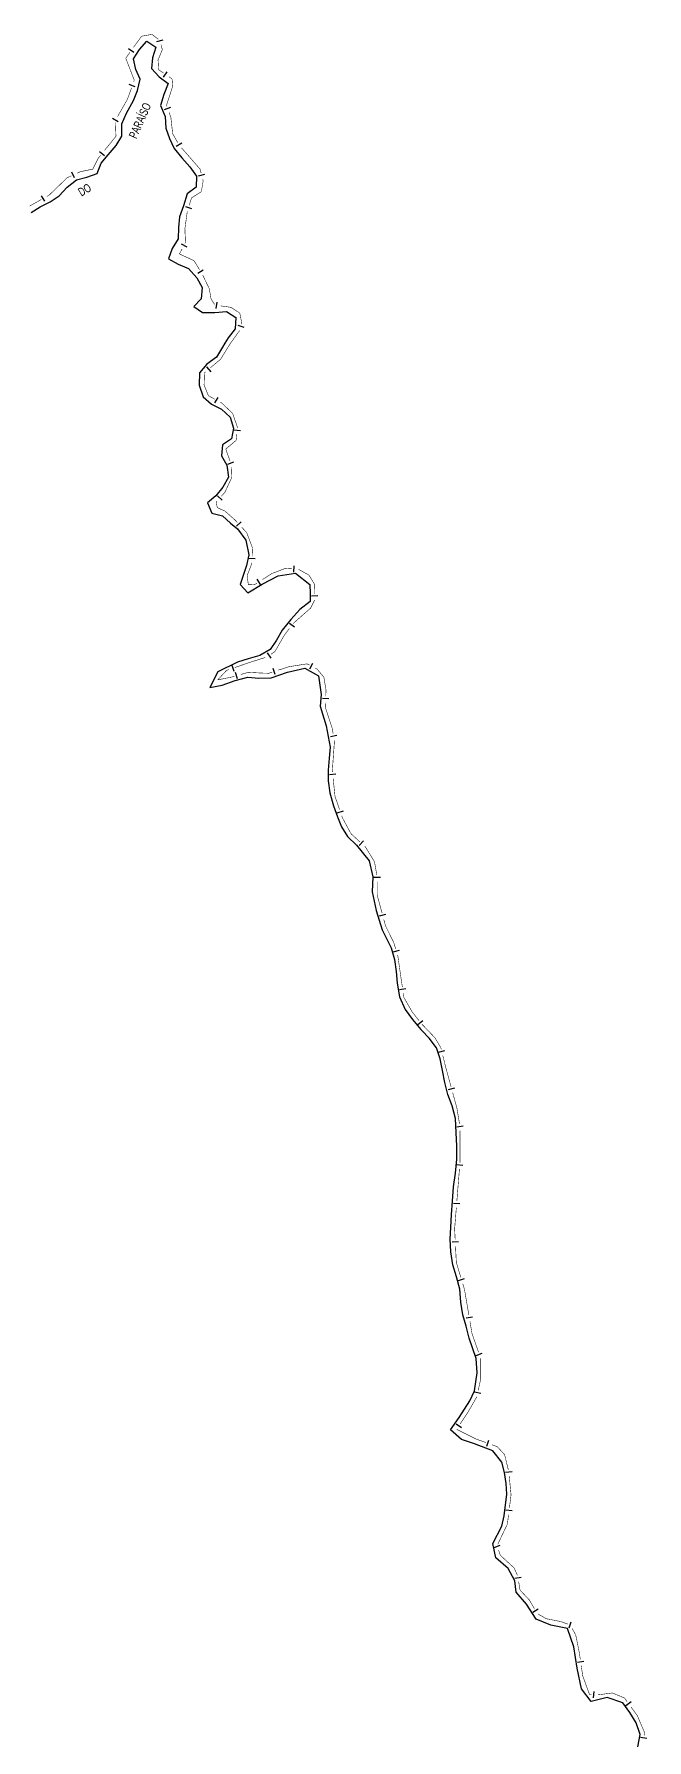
# Model space of a CAD drawing. Extents: x 212200 to 214553, y 4880545 to 4882659.
# Drawn here: x 213732 to 214018, y 4881863 to 4882659 of the extents above; entities that cross this region are included whole.
import ezdxf

# ---------------------------------------------------------------- set-up
doc = ezdxf.new("R2010")
doc.units = 0
doc.header["$LTSCALE"] = 1.5
doc.header["$MEASUREMENT"] = 0
for name, color, linetype in [('HD-CURSO-PERENE', 170, 'CONTINUOUS'), ('HD-TXT-PRAIA', 7, 'CONTINUOUS'), ('LM-LIM-SETORES-BAIRROS', 250, 'CONTINUOUS')]:
    doc.layers.add(name, color=color, linetype=linetype)
doc.styles.add('ARIAL', font='ARIAL.SHX')

msp = doc.modelspace()

# ---------------------------------------------------------------- linework, layer by layer
at = {"layer": 'HD-CURSO-PERENE', "linetype": 'Continuous'}
for points in [[(213730.156968, 4882575.574702, 2.203805), (213734.387505, 4882578.244453, 2.203805), (213739.038066, 4882580.644088, 2.203805), (213743.208606, 4882583.463875, 2.203805), (213747.069177, 4882587.373901, 2.203805), (213751.289759, 4882590.883799, 2.203805), (213756.210279, 4882592.083182, 2.203805), (213761.040821, 4882593.822673, 2.203805), (213762.911258, 4882598.643189, 2.203805), (213766.201777, 4882602.573314, 2.203805), (213769.882353, 4882606.883439, 2.203805), (213772.44283, 4882611.273765, 2.203805), (213772.503153, 4882617.074752, 2.203805), (213774.673621, 4882621.975232, 2.203805), (213777.964252, 4882627.945707, 2.203805), (213779.804678, 4882632.626204, 2.203805), (213781.095079, 4882637.776873, 2.203805), (213779.055143, 4882642.398009, 2.203805), (213777.995319, 4882647.399045, 2.203805), (213780.725802, 4882651.619314, 2.203805), (213784.136337, 4882655.639435, 2.203805), (213788.376568, 4882652.69822, 2.203805), (213786.846159, 4882647.807636, 2.203805), (213786.34584, 4882642.816861, 2.203805), (213790.015965, 4882638.895574, 2.203805), (213794.176184, 4882635.854355, 2.203805), (213792.085705, 4882630.633808, 2.203805), (213790.585287, 4882625.52318, 2.203805), (213792.725203, 4882620.371937, 2.203805), (213793.014934, 4882614.97096, 2.203805), (213794.734833, 4882610.209855, 2.203805), (213796.984787, 4882605.568681, 2.203805), (213800.514873, 4882601.167334, 2.203805), (213804.264991, 4882596.975986, 2.203805), (213807.385038, 4882592.574708, 2.203805), (213807.184744, 4882587.523874, 2.203805), (213802.954175, 4882584.284024, 2.203805), (213801.293722, 4882578.80336, 2.203805), (213799.373264, 4882573.672799, 2.203805), (213798.982953, 4882568.652002, 2.203805), (213798.862654, 4882563.371114, 2.203805), (213795.932138, 4882558.890834, 2.203805), (213794.351726, 4882554.040265, 2.203805), (213798.872007, 4882551.529078, 2.203805), (213803.682343, 4882549.537931, 2.203805), (213807.582462, 4882545.126521, 2.203805), (213810.082451, 4882540.685339, 2.203805), (213809.612113, 4882535.314495, 2.203805), (213806.101593, 4882531.734467, 2.203805), (213810.23182, 4882528.893288, 2.203805), (213815.952353, 4882528.982346, 2.203805), (213821.392884, 4882529.481522, 2.203805), (213825.693129, 4882526.700325, 2.203805), (213825.422812, 4882521.359452, 2.203805), (213822.122276, 4882517.129277, 2.203805), (213820.584643, 4882514.601786, 2.203805)], [(213820.584643, 4882514.601786, 2.203805), (213819.481794, 4882512.788973, 2.203805), (213816.631278, 4882508.168656, 2.203805), (213812.260693, 4882504.868819, 2.203805), (213808.830154, 4882500.808695, 2.203805), (213808.639821, 4882495.027734, 2.203805), (213810.5397, 4882489.616486, 2.203805), (213814.419874, 4882486.235256, 2.203805), (213819.050174, 4882483.884077, 2.203805), (213823.030338, 4882480.15277, 2.203805), (213824.620201, 4882474.961612, 2.203805), (213823.679845, 4882470.040924, 2.203805), (213819.539307, 4882467.201128, 2.203805), (213818.968977, 4882462.130352, 2.203805), (213821.508973, 4882457.759176, 2.203805), (213822.368745, 4882452.138066, 2.203805), (213819.628233, 4882447.407712, 2.203805), (213816.347714, 4882443.467583, 2.203805), (213812.567183, 4882440.157647, 2.203805), (213814.497094, 4882435.266483, 2.203805), (213819.507494, 4882434.105446, 2.203805), (213823.277655, 4882430.664224, 2.203805), (213826.506368, 4882428.070669, 2.203805), (213830.308788, 4882422.692008, 2.199958), (213831.853491, 4882415.893524, 2.199958), (213830.765832, 4882410.856082, 2.199958), (213827.811363, 4882402.024438, 2.199958), (213831.276502, 4882398.212921, 2.199958), (213837.977362, 4882402.164443, 2.199958), (213845.396861, 4882406.078387, 2.199958), (213853.504939, 4882407.37575, 2.199958), (213860.293918, 4882402.124418, 2.199958), (213860.35117, 4882397.914271, 2.199958), (213860.401868, 4882394.186116, 2.199958), (213855.618854, 4882390.323583, 2.199958), (213851.329942, 4882385.798475, 2.199958), (213847.266871, 4882380.782967, 2.199958), (213844.724133, 4882376.099719, 2.199958), (213841.723977, 4882371.660386, 2.199958), (213836.869616, 4882368.894083, 2.199958), (213831.495466, 4882367.338365, 2.199958), (213826.520844, 4882365.798281, 2.199958), (213817.27993, 4882361.356127, 2.199958), (213813.63741, 4882353.926087, 2.199958), (213819.408453, 4882355.158871, 2.199958), (213825.475555, 4882357.225019, 2.199958), (213831.359759, 4882358.884817, 2.199958), (213836.477696, 4882358.312104, 2.199958), (213842.260646, 4882358.509048, 2.199958), (213849.779896, 4882361.127281, 2.199958), (213857.842626, 4882363.012698, 2.199958), (213864.344866, 4882359.407638, 2.199958), (213865.485528, 4882350.731276, 2.199958), (213865.034076, 4882345.328499, 2.199958), (213867.818588, 4882336.176413, 2.199958), (213869.687703, 4882326.157767, 2.199958), (213869.258391, 4882321.033598, 2.199958), (213868.735343, 4882315.412495, 2.199958), (213868.756255, 4882310.403006, 2.199958), (213869.60145, 4882304.817032, 2.199958), (213871.281608, 4882298.744087, 2.199958), (213873.219205, 4882293.674218, 2.199958), (213875.009672, 4882288.944526, 2.199958), (213877.800046, 4882284.393332, 2.199958), (213882.033127, 4882280.464037, 2.199958), (213887.977437, 4882273.17025, 2.199958), (213889.71671, 4882265.712401, 2.199958), (213889.402387, 4882258.684874, 2.199958), (213891.24141, 4882249.931315, 2.199958), (213894.006574, 4882240.859107, 2.199958), (213898.145175, 4882232.489209, 2.199958), (213899.720699, 4882227.084624, 2.199958), (213900.486097, 4882221.509463, 2.199958), (213901.05204, 4882215.966317, 2.199958), (213902.091185, 4882209.641314, 2.199958), (213904.711112, 4882203.717636, 2.199958), (213908.20008, 4882199.11912, 2.199958), (213912.068065, 4882194.466747, 2.199958), (213912.53854, 4882193.96412, 2.199958)], [(214013.248205, 4881859.743295, 2.199958), (214014.410638, 4881865.407338, 2.199958), (214012.506871, 4881870.974783, 2.199958), (214009.508918, 4881875.797088, 2.199958), (214006.328379, 4881880.252876, 2.199958), (213998.998663, 4881882.741463, 2.199958), (213991.495057, 4881880.850053, 2.199958), (213986.958291, 4881886.814194, 2.199958), (213985.055424, 4881896.345222, 2.199958), (213983.435917, 4881906.361193, 2.199958), (213980.506663, 4881914.877469, 2.199958), (213972.730193, 4881916.414802, 2.199958), (213965.863013, 4881919.316701, 2.199958), (213961.383999, 4881926.286059, 2.199958), (213956.5744, 4881931.834856, 2.199958), (213955.886397, 4881937.090506, 2.199958), (213952.776229, 4881942.889975, 2.199958), (213947.053559, 4881947.870949, 2.199958), (213945.727814, 4881954.577457, 2.199958), (213949.814374, 4881962.610224, 2.199958), (213950.98121, 4881967.557188, 2.199958), (213952.237659, 4881977.602085, 2.199958), (213951.857465, 4881982.635343, 2.199958), (213951.117602, 4881987.642579, 2.199958), (213949.887886, 4881992.575396, 2.199958), (213945.66451, 4881997.854432, 2.199958), (213937.040943, 4882001.157075, 2.199958), (213930.986097, 4882003.175357, 2.199958), (213925.848653, 4882007.57888, 2.199958), (213929.879207, 4882013.30494, 2.199958), (213934.973256, 4882021.207403, 2.199958), (213937.066621, 4882025.885508, 2.199958), (213938.299441, 4882034.177914, 2.199958), (213937.871977, 4882040.834959, 2.199958), (213934.571612, 4882050.420801, 2.199958), (213933.257231, 4882056.021763, 2.199958), (213931.581243, 4882061.347755, 2.199958), (213930.718406, 4882067.232682, 2.199958), (213930.296197, 4882073.282185, 2.199958), (213928.632829, 4882078.946641, 2.199958), (213926.929601, 4882084.621482, 2.199958), (213926.01847, 4882090.716061, 2.199958), (213925.75508, 4882096.644357, 2.199958), (213925.976815, 4882102.039637, 2.199958), (213926.433461, 4882108.109597, 2.199958), (213926.791194, 4882114.300122, 2.199958), (213927.34204, 4882120.926763, 2.199958), (213928.271051, 4882127.39001, 2.199958), (213928.801076, 4882133.907328, 2.199958), (213928.868255, 4882139.971503, 2.199958), (213928.558355, 4882146.338484, 2.199958), (213928.190332, 4882152.935139, 2.199958), (213926.667985, 4882158.757423, 2.199958), (213924.622576, 4882164.087375, 2.199958), (213923.198135, 4882169.659641, 2.199958), (213922.153796, 4882175.317461, 2.199958), (213921.017195, 4882180.667548, 2.199958), (213919.380524, 4882185.913449, 2.199958), (213915.900455, 4882190.372447, 2.199958), (213912.53854, 4882193.96412, 2.199958)]]:
    msp.add_polyline3d(points, dxfattribs=at)
at = {"layer": 'LM-LIM-SETORES-BAIRROS', "const_width": 0.25}
for points in [[(213778.004721, 4882652.722741), (213781.517664, 4882657.586817)], [(213781.517664, 4882657.586817), (213781.733988, 4882657.886343)], [(213781.733988, 4882657.886343), (213786.294053, 4882658.69106)], [(213786.294053, 4882658.69106), (213786.571969, 4882658.740104)], [(213786.571969, 4882658.740104), (213789.518778, 4882656.473327)], [(213790.799865, 4882653.913244), (213791.31519, 4882651.980774)], [(213774.334724, 4882647.641207), (213776.248249, 4882650.290704)], [(213774.599946, 4882646.959206), (213774.334724, 4882647.641207)], [(213778.318943, 4882637.396071), (213774.599946, 4882646.959206)], [(213789.646227, 4882647.3421), (213789.41784, 4882646.787446)], [(213789.41784, 4882646.787446), (213789.692315, 4882642.39585)], [(213791.40995, 4882651.625426), (213789.646227, 4882647.3421)], [(213791.31519, 4882651.980774), (213791.40995, 4882651.625426)], [(213778.071755, 4882636.69945), (213778.318943, 4882637.396071)], [(213789.692315, 4882642.39585), (213789.702427, 4882642.234052)], [(213789.702427, 4882642.234052), (213792.047166, 4882640.635366)], [(213794.525848, 4882638.945356), (213795.352076, 4882638.382019)], [(213795.352076, 4882638.382019), (213795.963343, 4882637.965246)], [(213795.963343, 4882637.965246), (213796.234086, 4882634.716337)], [(213775.188485, 4882628.573871), (213777.068525, 4882633.872167)], [(213796.24793, 4882634.5502), (213793.536086, 4882626.143484)], [(213796.234086, 4882634.716337), (213796.24793, 4882634.5502)], [(213770.535677, 4882620.431457), (213775.000927, 4882628.245645)], [(213775.000927, 4882628.245645), (213775.188485, 4882628.573871)], [(213793.536086, 4882626.143484), (213793.402059, 4882625.728)], [(213793.402059, 4882625.728), (213793.58819, 4882625.196199)], [(213794.579241, 4882622.364624), (213795.239942, 4882620.476907)], [(213769.78133, 4882611.214058), (213769.531562, 4882617.70803)], [(213795.239942, 4882620.476907), (213795.394169, 4882620.036258)], [(213795.394169, 4882620.036258), (213796.226065, 4882612.549192)], [(213764.448259, 4882604.593695), (213769.466896, 4882610.823726)], [(213769.466896, 4882610.823726), (213769.78133, 4882611.214058)], [(213796.226065, 4882612.549192), (213796.24793, 4882612.352407)], [(213796.24793, 4882612.352407), (213798.653908, 4882608.196626)], [(213800.399601, 4882605.773861), (213808.942358, 4882595.974816)], [(213758.96702, 4882595.846355), (213761.373827, 4882600.659969)], [(213761.373827, 4882600.659969), (213761.528304, 4882600.968923)], [(213761.528304, 4882600.968923), (213762.566271, 4882602.257433)], [(213738.619043, 4882583.751403), (213746.340913, 4882591.211516)], [(213746.340913, 4882591.211516), (213747.014362, 4882591.862136)], [(213747.014362, 4882591.862136), (213748.892997, 4882592.716061)], [(213751.624096, 4882593.957469), (213752.534463, 4882594.371272)], [(213752.534463, 4882594.371272), (213753.275278, 4882594.708007)], [(213753.275278, 4882594.708007), (213758.36081, 4882595.725113)], [(213758.36081, 4882595.725113), (213758.96702, 4882595.846355)], [(213808.942358, 4882595.974816), (213809.05435, 4882595.846355)], [(213809.05435, 4882595.846355), (213809.519965, 4882594.077018)], [(213810.477285, 4882590.4392), (213809.780509, 4882586.25854)], [(213810.283444, 4882591.175795), (213810.477285, 4882590.4392)], [(213729.512256, 4882578.628835), (213734.90341, 4882581.66136)], [(213737.518137, 4882583.132144), (213738.389713, 4882583.622405)], [(213738.389713, 4882583.622405), (213738.619043, 4882583.751403)], [(213805.07013, 4882582.470761), (213803.955699, 4882578.968263)], [(213805.345288, 4882582.642735), (213805.07013, 4882582.470761)], [(213809.623524, 4882585.316632), (213805.345288, 4882582.642735)], [(213809.780509, 4882586.25854), (213809.623524, 4882585.316632)], [(213803.06363, 4882576.105515), (213801.970531, 4882568.180546)], [(213801.970531, 4882568.180546), (213801.939672, 4882567.956819)], [(213801.939672, 4882567.956819), (213802.201863, 4882562.18862)], [(213800.590992, 4882558.592695), (213799.659499, 4882556.822858)], [(213802.224259, 4882561.695903), (213801.988231, 4882561.247449)], [(213802.201863, 4882562.18862), (213802.224259, 4882561.695903)], [(213799.659499, 4882556.822858), (213799.378388, 4882556.288748)], [(213799.378388, 4882556.288748), (213806.102222, 4882553.206991)], [(213806.102222, 4882553.206991), (213806.208479, 4882553.15829)], [(213806.208479, 4882553.15829), (213808.747439, 4882548.98714)], [(213810.287779, 4882546.413981), (213813.307968, 4882540.099041)], [(213813.307968, 4882540.099041), (213813.323156, 4882540.067283)], [(213813.323156, 4882540.067283), (213814.01218, 4882536.162817)], [(213814.01218, 4882536.162817), (213814.176918, 4882535.229303)], [(213814.176918, 4882535.229303), (213815.840647, 4882532.670576)], [(213818.700691, 4882532.067074), (213822.658535, 4882531.487877)], [(213822.658535, 4882531.487877), (213823.479615, 4882531.36772)], [(213823.479615, 4882531.36772), (213826.961728, 4882529.073108)], [(213826.961728, 4882529.073108), (213827.552511, 4882528.683799)], [(213827.552511, 4882528.683799), (213828.407614, 4882524.477355)], [(213827.324181, 4882520.291707), (213823.438496, 4882514.938096)], [(213827.443145, 4882520.657748), (213827.324181, 4882520.291707)], [(213828.514166, 4882523.953199), (213828.370403, 4882523.510851)], [(213828.407614, 4882524.477355), (213828.514166, 4882523.953199)], [(213823.205003, 4882514.616395), (213819.00007, 4882507.810623)], [(213823.438496, 4882514.938096), (213823.205003, 4882514.616395)], [(213818.585184, 4882507.139122), (213813.824579, 4882503.150507)], [(213819.00007, 4882507.810623), (213818.585184, 4882507.139122)], [(213810.903624, 4882495.426683), (213810.895526, 4882495.199915)], [(213810.895526, 4882495.199915), (213812.668206, 4882490.768215)], [(213811.097885, 4882500.865979), (213810.903624, 4882495.426683)], [(213811.525018, 4882501.223847), (213811.097885, 4882500.865979)], [(213812.668206, 4882490.768215), (213812.91912, 4882490.140929)], [(213812.91912, 4882490.140929), (213815.833988, 4882488.542453)], [(213818.464426, 4882487.099955), (213819.192263, 4882486.700818)], [(213819.192263, 4882486.700818), (213823.643154, 4882482.427962)], [(213823.643154, 4882482.427962), (213824.251249, 4882481.844192)], [(213824.251249, 4882481.844192), (213826.252781, 4882476.021553)], [(213826.147881, 4882472.075474), (213825.948874, 4882470.0854)], [(213826.252781, 4882476.021553), (213826.477203, 4882475.36869)], [(213826.477203, 4882475.36869), (213826.446392, 4882475.060586)], [(213821.100562, 4882465.323271), (213821.013498, 4882465.250717)], [(213821.013498, 4882465.250717), (213822.996015, 4882459.707931)], [(213825.870124, 4882469.297906), (213821.100562, 4882465.323271)], [(213825.948874, 4882470.0854), (213825.870124, 4882469.297906)], [(213823.691571, 4882456.822203), (213823.848314, 4882452.825275)], [(213823.876289, 4882452.111914), (213820.809587, 4882445.502643)], [(213823.848314, 4882452.825275), (213823.876289, 4882452.111914)], [(213816.921166, 4882440.960091), (213816.525879, 4882440.520884)], [(213816.525879, 4882440.520884), (213817.037645, 4882438.166761)], [(213820.596875, 4882445.044213), (213818.92806, 4882443.189973)], [(213820.809587, 4882445.502643), (213820.596875, 4882445.044213)], [(213817.037645, 4882438.166761), (213817.091296, 4882437.91997)], [(213817.091296, 4882437.91997), (213820.506607, 4882436.377571)], [(213820.506607, 4882436.377571), (213820.596875, 4882436.336805)], [(213820.596875, 4882436.336805), (213825.024708, 4882432.436095)], [(213825.024708, 4882432.436095), (213825.34637, 4882432.152726)], [(213825.34637, 4882432.152726), (213826.412167, 4882430.998113)], [(213828.447008, 4882428.793703), (213830.481848, 4882426.589292)], [(213830.481848, 4882426.589292), (213830.774365, 4882426.272399)], [(213830.774365, 4882426.272399), (213833.4688, 4882419.199507)], [(213833.488362, 4882419.148156), (213833.307862, 4882415.207238)], [(213833.4688, 4882419.199507), (213833.488362, 4882419.148156)], [(213831.149743, 4882406.584936), (213831.000531, 4882406.200128)], [(213833.149113, 4882411.741205), (213831.149743, 4882406.584936)], [(213833.170601, 4882412.21038), (213833.149113, 4882411.741205)], [(213838.156613, 4882404.344878), (213842.354464, 4882407.061135)], [(213842.354464, 4882407.061135), (213842.421936, 4882407.104793)], [(213842.421936, 4882407.104793), (213847.9445, 4882409.236309)], [(213847.9445, 4882409.236309), (213848.86768, 4882409.592624)], [(213848.86768, 4882409.592624), (213851.869898, 4882409.370237)], [(213854.861702, 4882409.148621), (213854.974174, 4882409.140291)], [(213854.974174, 4882409.140291), (213859.241683, 4882406.758425)], [(213859.241683, 4882406.758425), (213859.836752, 4882406.426294)], [(213831.000531, 4882406.200128), (213831.468508, 4882402.643508)], [(213831.468508, 4882402.643508), (213831.565947, 4882401.902965)], [(213831.565947, 4882401.902965), (213833.813296, 4882402.063491)], [(213833.813296, 4882402.063491), (213834.732278, 4882402.129132)], [(213834.732278, 4882402.129132), (213835.637902, 4882402.715124)], [(213859.836752, 4882406.426294), (213862.088643, 4882402.741382)], [(213862.088643, 4882402.741382), (213862.324583, 4882402.355298)], [(213862.324583, 4882402.355298), (213862.462324, 4882397.809854)], [(213860.628335, 4882391.046976), (213852.541972, 4882383.915254)], [(213860.725844, 4882391.241995), (213860.628335, 4882391.046976)], [(213862.514698, 4882394.819704), (213860.725844, 4882391.241995)], [(213848.302264, 4882378.325114), (213844.325169, 4882371.403936)], [(213848.312821, 4882378.339096), (213848.302264, 4882378.325114)], [(213850.723232, 4882381.531261), (213848.312821, 4882378.339096)], [(213839.493769, 4882368.02953), (213832.826274, 4882365.897746)], [(213843.94856, 4882370.748539), (213842.081353, 4882369.503734)], [(213844.325169, 4882371.403936), (213843.94856, 4882370.748539)], [(213817.317462, 4882357.574344), (213823.115815, 4882358.713306)], [(213821.388458, 4882361.984589), (213817.379079, 4882357.641096)], [(213821.472525, 4882362.013515), (213821.388458, 4882361.984589)], [(213822.418114, 4882362.338879), (213821.472525, 4882362.013515)], [(213823.115815, 4882358.713306), (213823.650122, 4882358.818259)], [(213823.650122, 4882358.818259), (213825.049603, 4882359.218111)], [(213831.905197, 4882365.603252), (213825.254881, 4882363.314971)], [(213827.934175, 4882360.042274), (213830.818747, 4882360.866438)], [(213830.818747, 4882360.866438), (213831.565947, 4882361.079923)], [(213831.565947, 4882361.079923), (213836.780177, 4882360.779101)], [(213832.826274, 4882365.897746), (213831.905197, 4882365.603252)], [(213836.780177, 4882360.779101), (213837.446275, 4882360.740674)], [(213837.446275, 4882360.740674), (213840.777443, 4882360.636572)], [(213840.777443, 4882360.636572), (213841.064938, 4882360.627591)], [(213841.064938, 4882360.627591), (213842.693311, 4882361.157302)], [(213845.54616, 4882362.085338), (213850.30091, 4882363.632064)], [(213850.30091, 4882363.632064), (213850.450845, 4882363.680837)], [(213850.450845, 4882363.680837), (213858.194681, 4882364.919852)], [(213858.194681, 4882364.919852), (213858.932086, 4882365.037836)], [(213858.932086, 4882365.037836), (213860.047503, 4882364.466525)], [(213862.717633, 4882363.098898), (213863.568498, 4882362.663089)], [(213863.568498, 4882362.663089), (213866.166371, 4882359.563872)], [(213866.166371, 4882359.563872), (213866.79137, 4882358.818259)], [(213866.79137, 4882358.818259), (213867.800393, 4882352.876237)], [(213817.379079, 4882357.641096), (213817.317462, 4882357.574344)], [(213867.809119, 4882352.824849), (213867.684672, 4882349.8796)], [(213867.800393, 4882352.876237), (213867.809119, 4882352.824849)], [(213867.473593, 4882344.884058), (213867.469869, 4882344.79594)], [(213867.469869, 4882344.79594), (213870.538425, 4882335.371089)], [(213867.558024, 4882346.882275), (213867.473593, 4882344.884058)], [(213870.538425, 4882335.371089), (213870.636199, 4882335.070783)], [(213870.636199, 4882335.070783), (213871.152674, 4882332.436762)], [(213871.767032, 4882329.303539), (213870.779416, 4882315.531793)], [(213871.729917, 4882329.492821), (213871.767032, 4882329.303539)], [(213870.779416, 4882315.531793), (213870.749283, 4882315.111595)], [(213870.749283, 4882315.111595), (213870.809581, 4882314.536021)], [(213871.122156, 4882311.55235), (213871.95569, 4882303.595892)], [(213871.95569, 4882303.595892), (213871.993198, 4882303.237857)], [(213871.993198, 4882303.237857), (213874.146713, 4882296.956771)], [(213875.119686, 4882294.118933), (213875.385695, 4882293.343076)], [(213875.385695, 4882293.343076), (213879.257325, 4882286.13754)], [(213879.257325, 4882286.13754), (213879.45669, 4882285.7665)], [(213879.45669, 4882285.7665), (213883.569119, 4882281.996774)], [(213885.780581, 4882279.9696), (213886.241683, 4882279.546923)], [(213886.241683, 4882279.546923), (213890.066182, 4882273.24167)], [(213890.066182, 4882273.24167), (213890.425763, 4882272.648847)], [(213890.425763, 4882272.648847), (213891.518931, 4882266.437664)], [(213891.669678, 4882263.450829), (213891.669678, 4882257.450829)], [(213891.669678, 4882257.450829), (213891.669678, 4882257.099904)], [(213891.669678, 4882257.099904), (213893.9454, 4882248.755589)], [(213894.734752, 4882245.861298), (213895.524105, 4882242.967006)], [(213895.524105, 4882242.967006), (213895.571049, 4882242.794877)], [(213895.571049, 4882242.794877), (213899.028236, 4882235.778821)], [(213899.028236, 4882235.778821), (213899.415878, 4882234.992135)], [(213899.415878, 4882234.992135), (213900.32305, 4882232.003804)], [(213901.194495, 4882229.133162), (213901.338293, 4882228.659475)], [(213901.338293, 4882228.659475), (213902.682498, 4882219.250038)], [(213902.682498, 4882219.250038), (213902.695292, 4882219.160485)], [(213902.695292, 4882219.160485), (213903.420845, 4882214.304856)], [(213903.864199, 4882211.337797), (213904.159768, 4882209.359758)], [(213904.159768, 4882209.359758), (213904.165374, 4882209.322245)], [(213904.165374, 4882209.322245), (213907.619528, 4882203.277475)], [(213907.619528, 4882203.277475), (213908.010203, 4882202.593793)], [(213908.010203, 4882202.593793), (213911.257431, 4882198.516246)], [(213912.50572, 4882196.948768), (213918.047022, 4882191.178676)], [(213918.047022, 4882191.178676), (213918.648749, 4882190.552105)], [(213918.648749, 4882190.552105), (213921.25306, 4882186.130833)], [(213921.25306, 4882186.130833), (213921.432402, 4882185.826369)], [(213921.432402, 4882185.826369), (213921.587094, 4882185.198502)], [(213922.304763, 4882182.285609), (213923.500879, 4882177.430786)], [(213923.500879, 4882177.430786), (213923.63343, 4882176.892786)], [(213923.63343, 4882176.892786), (213926.130201, 4882167.782825)], [(213926.92317, 4882164.889522), (213928.773431, 4882158.138483)], [(213928.773431, 4882158.138483), (213928.872111, 4882157.778433)], [(213928.872111, 4882157.778433), (213930.125928, 4882150.25553)], [(213930.312434, 4882147.270965), (213930.312434, 4882133.270965)], [(213930.063752, 4882129.280939), (213928.862548, 4882114.329112)], [(213930.312434, 4882132.376371), (213930.303993, 4882132.271304)], [(213930.312434, 4882133.270965), (213930.312434, 4882132.376371)], [(213928.622307, 4882111.338747), (213927.901585, 4882102.367651)], [(213927.901585, 4882102.367651), (213927.824603, 4882101.409424)], [(213927.824603, 4882101.409424), (213928.076223, 4882096.377025)], [(213928.226036, 4882093.380768), (213928.575599, 4882086.389502)], [(213928.575599, 4882086.389502), (213928.610234, 4882085.696809)], [(213928.610234, 4882085.696809), (213930.733219, 4882078.705598)], [(213931.60491, 4882075.835031), (213932.186037, 4882073.92132)], [(213932.186037, 4882073.92132), (213932.407449, 4882073.192186)], [(213932.407449, 4882073.192186), (213934.468869, 4882061.129063)], [(213934.974202, 4882058.171929), (213935.816423, 4882053.243373)], [(213935.816423, 4882053.243373), (213935.942788, 4882052.503908)], [(213935.942788, 4882052.503908), (213939.000665, 4882043.774162)], [(213939.992429, 4882040.942836), (213940.00188, 4882040.915854)], [(213940.00188, 4882040.915854), (213940.00188, 4882031.944444)], [(213940.00188, 4882031.357347), (213938.84516, 4882026.069482)], [(213940.00188, 4882031.944444), (213940.00188, 4882031.357347)], [(213938.168742, 4882022.977285), (213934.24328, 4882016.196943)], [(213938.204069, 4882023.138782), (213938.168742, 4882022.977285)], [(213933.847772, 4882015.513793), (213930.40274, 4882010.346244)], [(213934.24328, 4882016.196943), (213933.847772, 4882015.513793)], [(213928.745256, 4882007.851851), (213936.7951, 4882003.826928)], [(213936.7951, 4882003.826928), (213937.644988, 4882003.401985)], [(213937.644988, 4882003.401985), (213942.390754, 4882001.676251)], [(213945.210134, 4882000.651022), (213947.089721, 4881999.967536)], [(213947.089721, 4881999.967536), (213947.727249, 4881999.735708)], [(213947.727249, 4881999.735708), (213950.667907, 4881996.568846)], [(213950.667907, 4881996.568846), (213951.131649, 4881996.069431)], [(213951.131649, 4881996.069431), (213952.879215, 4881988.962664)], [(213953.297764, 4881985.998667), (213954.0699, 4881978.036016)], [(213954.143234, 4881977.279761), (213953.369233, 4881971.087751)], [(213954.0699, 4881978.036016), (213954.143234, 4881977.279761)], [(213952.441034, 4881963.662161), (213947.933776, 4881954.160373)], [(213952.50099, 4881964.141806), (213952.441034, 4881963.662161)], [(213952.997129, 4881968.110917), (213952.50099, 4881964.141806)], [(213948.34246, 4881951.365962), (213949.016913, 4881949.483114)], [(213949.016913, 4881949.483114), (213949.167572, 4881949.062522)], [(213949.167572, 4881949.062522), (213955.467288, 4881943.277069)], [(213955.467288, 4881943.277069), (213955.583557, 4881943.170292)], [(213955.583557, 4881943.170292), (213957.155207, 4881939.664304)], [(213957.709306, 4881936.725896), (213958.183277, 4881933.763574)], [(213958.183277, 4881933.763574), (213958.333265, 4881932.826153)], [(213958.333265, 4881932.826153), (213962.484092, 4881928.42376)], [(213962.484092, 4881928.42376), (213962.654234, 4881928.243307)], [(213962.654234, 4881928.243307), (213965.074519, 4881924.153859)], [(213966.709904, 4881921.681942), (213970.196206, 4881919.720897)], [(213970.196206, 4881919.720897), (213970.64148, 4881919.47043)], [(213970.64148, 4881919.47043), (213977.009339, 4881918.22183)], [(213977.009339, 4881918.22183), (213977.319342, 4881918.161045)], [(213977.319342, 4881918.161045), (213980.793407, 4881916.934905)], [(213982.716345, 4881914.869225), (213984.16068, 4881912.239796)], [(213984.16068, 4881912.239796), (213984.32455, 4881911.941468)], [(213984.32455, 4881911.941468), (213985.849275, 4881904.43513)], [(213985.849275, 4881904.43513), (213986.02675, 4881903.561407)], [(213986.02675, 4881903.561407), (213986.476849, 4881900.485732)], [(213986.911246, 4881897.517349), (213987.490443, 4881893.559504)], [(213987.490443, 4881893.559504), (213987.598011, 4881892.824453)], [(213987.598011, 4881892.824453), (213990.419824, 4881885.064466)], [(213990.419824, 4881885.064466), (213990.740534, 4881884.182514)], [(213990.740534, 4881884.182514), (213991.799181, 4881884.104095)], [(213994.788262, 4881883.98585), (214000.740249, 4881884.743377)], [(214000.740249, 4881884.743377), (214001.477488, 4881884.837206)], [(214001.477488, 4881884.837206), (214006.326589, 4881882.80735)], [(214006.326589, 4881882.80735), (214007.107842, 4881882.480314)], [(214007.107842, 4881882.480314), (214008.375038, 4881880.73966)], [(214010.140707, 4881878.314291), (214012.494932, 4881875.080466)], [(214012.494932, 4881875.080466), (214013.065542, 4881874.29666)], [(214013.065542, 4881874.29666), (214016.214285, 4881866.909225)], [(214016.214285, 4881866.909225), (214016.469942, 4881866.309414)], [(214016.469942, 4881866.309414), (214016.237013, 4881864.981714)]]:
    msp.add_lwpolyline(points, dxfattribs=at)
at = {"layer": 'LM-LIM-SETORES-BAIRROS'}
for points in [[(213788.835187, 4882655.45922), (213791.733892, 4882656.232208)], [(213778.049759, 4882650.223147), (213775.617721, 4882651.979619)], [(213792.028388, 4882638.832688), (213793.718399, 4882641.31137)], [(213778.816577, 4882634.31298), (213775.989294, 4882635.31621)], [(213792.502753, 4882623.756815), (213795.334328, 4882624.747866)], [(213770.845763, 4882617.950762), (213768.241034, 4882619.439179)], [(213797.856805, 4882606.579646), (213800.453084, 4882608.082754)], [(213764.361731, 4882602.095192), (213762.025469, 4882603.977181)], [(213750.424068, 4882591.764314), (213749.182659, 4882594.495413)], [(213808.323846, 4882592.728204), (213811.22507, 4882593.491684)], [(213736.510378, 4882580.844258), (213735.039594, 4882583.458985)], [(213802.223107, 4882578.470142), (213805.081884, 4882577.560531)], [(213800.195107, 4882561.061151), (213802.849862, 4882559.663912)], [(213807.986088, 4882547.353021), (213810.548684, 4882548.912862)], [(213816.50457, 4882530.872481), (213816.938967, 4882533.840865)], [(213826.634766, 4882523.023446), (213829.487868, 4882522.096187)], [(213812.094729, 4882503.658068), (213814.021389, 4882501.358506)], [(213815.989552, 4882486.746401), (213817.43205, 4882489.376839)], [(213824.854333, 4882474.214804), (213827.839444, 4882473.916293)], [(213821.920422, 4882458.261177), (213824.745171, 4882459.27152)], [(213817.144154, 4882443.450126), (213819.374036, 4882441.443232)], [(213825.988242, 4882429.245889), (213828.192652, 4882431.28073)], [(213831.763679, 4882414.276916), (213834.760538, 4882414.139655)], [(213852.756358, 4882407.800463), (213852.977974, 4882410.792267)], [(213837.292349, 4882401.99902), (213835.662596, 4882404.517731)], [(213860.993301, 4882396.764879), (213863.991924, 4882396.855746)], [(213850.731375, 4882384.031248), (213853.125499, 4882382.22344)], [(213840.417253, 4882370.197109), (213842.081354, 4882367.700959)], [(213823.821246, 4882364.40799), (213824.797338, 4882361.571224)], [(213826.423209, 4882358.050546), (213825.599045, 4882360.935118)], [(213844.108279, 4882360.040223), (213843.180243, 4882362.893072)], [(213860.253732, 4882362.675584), (213861.62136, 4882365.345714)], [(213866.143793, 4882348.943816), (213869.141119, 4882348.817168)], [(213869.873118, 4882331.166827), (213872.817059, 4882331.74407)], [(213869.421937, 4882313.385177), (213872.405608, 4882313.697752)], [(213873.052119, 4882295.524338), (213875.889957, 4882296.497311)], [(213883.292686, 4882280.215318), (213885.31986, 4882282.42678)], [(213890.169678, 4882265.450829), (213893.169678, 4882265.450829)], [(213892.761372, 4882247.396149), (213895.655663, 4882248.185501)], [(213899.178211, 4882230.611201), (213902.048853, 4882231.482646)], [(213902.085101, 4882213.094159), (213905.052159, 4882213.537513)], [(213910.707012, 4882196.799552), (213913.053771, 4882198.668435)], [(213920.36987, 4882183.868703), (213923.282764, 4882184.586373)], [(213924.947873, 4882166.421906), (213927.841176, 4882167.214875)], [(213928.810736, 4882149.022537), (213931.769918, 4882149.515734)], [(213928.72873, 4882131.394636), (213931.719095, 4882131.154395)], [(213927.287285, 4882113.452444), (213930.277651, 4882113.212204)], [(213926.628032, 4882095.303366), (213929.624289, 4882095.453179)], [(213929.588499, 4882077.312897), (213932.459066, 4882078.184588)], [(213933.158746, 4882059.890685), (213936.11588, 4882060.396018)], [(213937.91559, 4882042.334505), (213940.746916, 4882043.326268)], [(213937.166113, 4882025.413127), (213940.096813, 4882024.772036)], [(213928.599965, 4882010.346244), (213931.096115, 4882008.682144)], [(213942.817933, 4881999.924818), (213943.843162, 4882002.744198)], [(213951.611733, 4881987.844554), (213954.597727, 4881988.134105)], [(213951.756781, 4881970.281525), (213954.733615, 4881969.909421)], [(213946.255872, 4881952.742969), (213949.080143, 4881953.754648)], [(213955.912164, 4881938.463792), (213958.874486, 4881938.937763)], [(213964.292975, 4881922.529301), (213966.874705, 4881924.057264)], [(213981.237167, 4881915.187599), (213982.235627, 4881918.01657)], [(213985.137456, 4881899.279072), (213988.105839, 4881899.71347)], [(213992.68564, 4881882.534322), (213992.907256, 4881885.526125)], [(214007.75091, 4881879.048369), (214010.176279, 4881880.814038)], [(214014.586778, 4881864.255956), (214017.541649, 4881863.737558)]]:
    msp.add_lwpolyline(points, dxfattribs=at)

# ---------------------------------------------------------------- texts
at = {"layer": 'HD-TXT-PRAIA', "style": 'ARIAL', "width": 0.7}
for s, rotation, p in [('PARAÍSO', 66, (213779.279164, 4882609.773208)), ('DO', 31, (213753.667011, 4882582.996866))]:
    msp.add_text(s, height=4, rotation=rotation, dxfattribs=at).set_placement(p)

doc.saveas('drawing.dxf')
